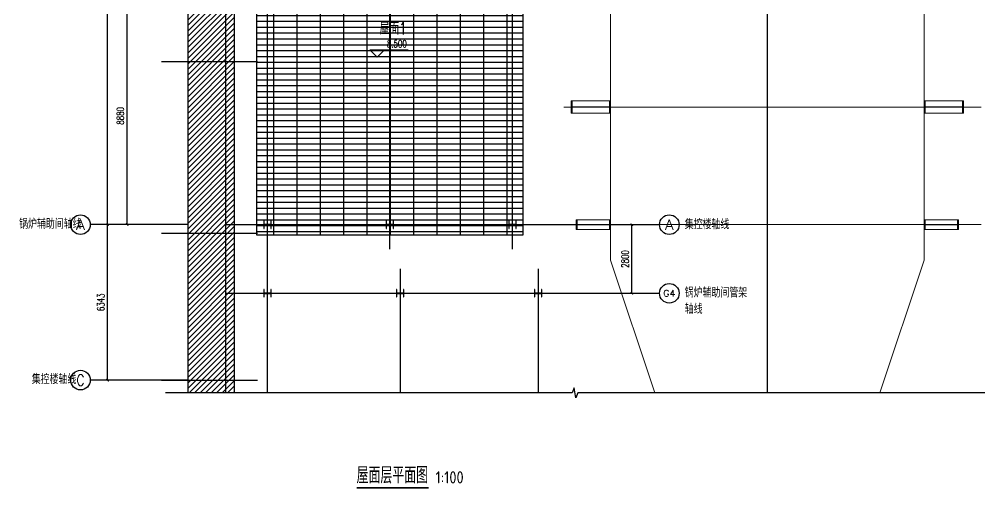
# Model space of a CAD drawing. Extents: x 32557 to 180454, y 33555 to 87700.
# Drawn here: x 141062 to 180454, y 33555 to 52708 of the extents above; entities that cross this region are included whole.
import ezdxf
from ezdxf.enums import TextEntityAlignment as Align

# ---------------------------------------------------------------- set-up
doc = ezdxf.new("R2010")
doc.units = 0
doc.header["$LTSCALE"] = 1000
doc.header["$MEASUREMENT"] = 0
for name, color, linetype in [('AXIS', 3, 'Continuous'), ('AXIS_TEXT', 7, 'Continuous'), ('COLUMN', 9, 'Continuous'), ('DIM_ELEV', 3, 'Continuous'), ('DIM_SYMB', 3, 'Continuous'), ('DOTE', 1, 'Continuous'), ('PUB_DIM', 3, 'Continuous'), ('PUB_TEXT', 7, 'Continuous'), ('STAIR', 2, 'Continuous'), ('TEXT', 62, 'Continuous'), ('WALL', 9, 'Continuous')]:
    doc.layers.add(name, color=color, linetype=linetype)
doc.layers.add('EQUIPMENT', color=191, linetype='Continuous', lineweight=0)
doc.styles.add('_TCH_AXIS', font='COMPLEX', dxfattribs={"bigfont": 'GBCBIG'})
doc.styles.add('_TCH_DIM', font='SIMPLEX', dxfattribs={"bigfont": 'GBCBIG'})
doc.styles.add('_TCH_DIM_T3', font='SIMPLEX', dxfattribs={"width": 0.705882, "bigfont": 'GBCBIG'})
doc.styles.add('COMPLEX', font='COMPLEX')
doc.styles.get("Standard").update_dxf_attribs({"font": 'gbenor.shx', "bigfont": 'gbcbig.shx'})
doc.dimstyles.new('_TCH_ARCH&&100', dxfattribs={"dimtxt": 297.5, "dimasz": 100, "dimexe": 250, "dimexo": 300, "dimgap": 126.25, "dimtad": 1, "dimdec": 0, "dimzin": 0, "dimdsep": 46, "dimtxsty": '_TCH_DIM_T3', "dimblk": 'ARCHTICK', "dimcen": 0.09, "dimclrt": 7, "dimazin": 2, "dimtfac": 1, "dimtdec": 0, "dimtix": 1, "dimtmove": 2, "dimatfit": 3, "dimfxl": 0, "dimtolj": 1, "dimtzin": 0, "dimarcsym": 0})

# ---------------------------------------------------------------- blocks, each defined once
blk = doc.blocks.new('sdfsdaf')
at = {"layer": 'EQUIPMENT'}
for p, q in [((-3072, -2151), (-4800, -3879)), ((-3072, -2151), (-2867, -2008)), ((3072, -2151), (2867, -2008)), ((4800, -3879), (3072, -2151)), ((-4800, -4150), (-4800, -3879)), ((4800, -3879), (-4800, -3879)), ((4800, -4150), (4800, -3879)), ((-4800, -4150), (4800, -4150)), ((-6400, -6600), (-4800, -5000)), ((-4806, -4800), (4800, -4800)), ((-4800, -5000), (-4800, -4800)), ((4800, -5000), (-4800, -5000)), ((4800, -5000), (4800, -4800)), ((6400, -6600), (4800, -5000)), ((-6400, -32850), (-6400, -6600)), ((-6400, -6600), (6400, -6600)), ((6400, -32850), (6400, -6600)), ((-8424, -7050), (8727, -7050)), ((-7800, -6850), (-7760, -6850)), ((-7800, -7250), (-7800, -6850)), ((-7800, -6911), (-7800, -6850)), ((-6440, -6850), (-7760, -6850)), ((-7760, -7042), (-7760, -6850)), ((-7760, -7042), (-6440, -7042)), ((-7760, -7250), (-7760, -7058)), ((-7760, -7058), (-6440, -7058)), ((-6440, -7042), (-6440, -6850)), ((-6440, -6850), (-6400, -6850)), ((-6440, -7250), (-6440, -7058)), ((-6400, -7250), (-6400, -6850)), ((-6400, -6911), (-6400, -6850)), ((7760, -6850), (6400, -6850)), ((6440, -6850), (6400, -6850)), ((6400, -7250), (6400, -6850)), ((6400, -6861), (6400, -6850)), ((6440, -7042), (6440, -6850)), ((7760, -7042), (6440, -7042)), ((6440, -7250), (6440, -7058)), ((7760, -7058), (6440, -7058)), ((7760, -7042), (7760, -6850)), ((7800, -6850), (7760, -6850)), ((7760, -7250), (7760, -7058)), ((7800, -7250), (7800, -6850)), ((7800, -6861), (7800, -6850)), ((-7800, -7250), (-7800, -7189)), ((-7800, -7250), (-7760, -7250)), ((-7760, -7250), (-6440, -7250)), ((-6440, -7250), (-6400, -7250)), ((-6400, -7250), (-6400, -7189)), ((6400, -7250), (6400, -7189)), ((6400, -7250), (7760, -7250)), ((6440, -7250), (6400, -7250)), ((7800, -7250), (7760, -7250)), ((7800, -7250), (7800, -7189)), ((6370, -7693), (-6380, -7693)), ((-6380, -7743), (-6380, -7693)), ((-6380, -7693), (-6280, -7693)), ((-6380, -8108), (-6380, -7693)), ((-6280, -7743), (-6380, -7743)), ((-6375, -7738), (-6375, -7698)), ((-6375, -7698), (-6285, -7698)), ((-6285, -7738), (-6375, -7738)), ((-6370, -8058), (-6370, -7743)), ((-6285, -7698), (-6285, -7738)), ((-6280, -7693), (-6280, -7743)), ((6270, -7735), (-6280, -7735)), ((6270, -7743), (-6280, -7743)), ((-6202, -7764), (-6200, -7764)), ((-6200, -7753), (6375, -7753)), ((-6175, -7753), (-6200, -7753)), ((-6200, -7753), (-6200, -8048)), ((-6175, -8048), (-6175, -7753)), ((-6175, -7783), (6375, -7783)), ((6370, -7693), (6270, -7693)), ((6270, -7693), (6270, -7743)), ((6370, -7743), (6270, -7743)), ((6365, -7698), (6275, -7698)), ((6275, -7698), (6275, -7738)), ((6365, -7738), (6275, -7738)), ((6365, -7738), (6365, -7698)), ((6370, -8108), (6370, -7693)), ((6370, -7743), (6370, -7693)), ((6400, -7625), (6375, -7625)), ((6375, -7625), (6375, -8175)), ((6400, -8175), (6400, -7625)), ((6402, -7764), (6400, -7764)), ((6625, -7764), (6402, -7764)), ((6637, -7746), (6625, -7746)), ((6625, -8054), (6625, -7746)), ((6678, -7731), (6638, -7731)), ((6678, -7843), (6638, -7843)), ((6643, -8103), (6643, -7698)), ((6643, -7698), (6673, -7698)), ((6673, -8103), (6673, -7698)), ((6673, -7738), (6675, -7738)), ((6675, -8062), (6675, -7738)), ((6754, -7900), (-6425, -7900)), ((-6380, -8058), (-6280, -8058)), ((-6380, -8108), (-6380, -8058)), ((6370, -8108), (-6380, -8108)), ((-6280, -8108), (-6380, -8108)), ((-6375, -8063), (-6285, -8063)), ((-6375, -8103), (-6375, -8063)), ((-6285, -8103), (-6375, -8103)), ((-6285, -8063), (-6285, -8103)), ((-6280, -8058), (-6280, -8108)), ((6270, -8058), (-6280, -8058)), ((6270, -8066), (-6280, -8066)), ((-6202, -8037), (-6200, -8037)), ((-6200, -8048), (6375, -8048)), ((-6200, -8048), (-6175, -8048)), ((-6175, -8018), (6375, -8018)), ((6370, -8058), (6270, -8058)), ((6370, -8058), (6270, -8058)), ((6270, -8058), (6270, -8108)), ((6270, -8108), (6370, -8108)), ((6365, -8063), (6275, -8063)), ((6275, -8063), (6275, -8103)), ((6275, -8103), (6365, -8103)), ((6365, -8103), (6365, -8063)), ((6370, -8108), (6370, -8058)), ((6375, -8175), (6400, -8175)), ((6402, -8037), (6400, -8037)), ((6625, -8037), (6402, -8037)), ((6637, -8054), (6625, -8054)), ((6678, -7957), (6638, -7957)), ((6678, -8069), (6638, -8069)), ((6643, -8103), (6673, -8103)), ((6673, -8062), (6675, -8062)), ((-8000, -11281), (-8000, -11220)), ((-8000, -11720), (-8000, -11220)), ((-8000, -11220), (-7960, -11220)), ((-7960, -11462), (-7960, -11220)), ((-6440, -11220), (-7960, -11220)), ((-6440, -11220), (-6400, -11220)), ((-6440, -11462), (-6440, -11220)), ((-6400, -11281), (-6400, -11220)), ((-6400, -11720), (-6400, -11220)), ((6400, -11281), (6400, -11220)), ((6400, -11720), (6400, -11220)), ((6440, -11220), (6400, -11220)), ((6440, -11462), (6440, -11220)), ((6440, -11220), (7960, -11220)), ((8000, -11220), (7960, -11220)), ((7960, -11462), (7960, -11220)), ((8000, -11281), (8000, -11220)), ((8000, -11720), (8000, -11220)), ((-8424, -11470), (8727, -11470)), ((-8000, -11720), (-8000, -11659)), ((-8000, -11720), (-7960, -11720)), ((-7960, -11462), (-6440, -11462)), ((-7960, -11478), (-6440, -11478)), ((-7960, -11720), (-7960, -11478)), ((-6440, -11720), (-7960, -11720)), ((-6440, -11720), (-6440, -11478)), ((-6440, -11720), (-6400, -11720)), ((-6400, -11720), (-6400, -11659)), ((6400, -11720), (6400, -11659)), ((6440, -11720), (6400, -11720)), ((7960, -11462), (6440, -11462)), ((7960, -11478), (6440, -11478)), ((6440, -11720), (6440, -11478)), ((6440, -11720), (7960, -11720)), ((7960, -11720), (7960, -11478)), ((8000, -11720), (7960, -11720)), ((8000, -11720), (8000, -11659)), ((-8424, -15620), (8727, -15620)), ((-8000, -15370), (-7960, -15370)), ((-8000, -15870), (-8000, -15370)), ((-8000, -15431), (-8000, -15370)), ((-6440, -15370), (-7960, -15370)), ((-7960, -15612), (-7960, -15370)), ((-7960, -15612), (-6440, -15612)), ((-7960, -15870), (-7960, -15628)), ((-7960, -15628), (-6440, -15628)), ((-6440, -15612), (-6440, -15370)), ((-6440, -15370), (-6400, -15370)), ((-6440, -15870), (-6440, -15628)), ((-6400, -15870), (-6400, -15370)), ((-6400, -15431), (-6400, -15370)), ((6440, -15370), (6400, -15370)), ((6400, -15870), (6400, -15370)), ((6400, -15431), (6400, -15370)), ((6440, -15370), (7960, -15370)), ((6440, -15612), (6440, -15370)), ((7960, -15612), (6440, -15612)), ((6440, -15870), (6440, -15628)), ((7960, -15628), (6440, -15628)), ((7960, -15612), (7960, -15370)), ((8000, -15370), (7960, -15370)), ((7960, -15870), (7960, -15628)), ((8000, -15870), (8000, -15370)), ((8000, -15431), (8000, -15370)), ((-8000, -15870), (-8000, -15809)), ((-8000, -15870), (-7960, -15870)), ((-6440, -15870), (-7960, -15870)), ((-6440, -15870), (-6400, -15870)), ((-6400, -15870), (-6400, -15809)), ((6400, -15870), (6400, -15809)), ((6440, -15870), (6400, -15870)), ((6440, -15870), (7960, -15870)), ((8000, -15870), (7960, -15870)), ((8000, -15870), (8000, -15809)), ((-8250, -18720), (8727, -18720)), ((-7800, -18520), (-7760, -18520)), ((-7800, -18920), (-7800, -18520)), ((-7800, -18581), (-7800, -18520)), ((-7800, -18920), (-7800, -18859)), ((-7760, -18520), (-6400, -18520)), ((-7760, -18712), (-7760, -18520)), ((-7760, -18712), (-6440, -18712)), ((-7760, -18920), (-7760, -18728)), ((-7760, -18728), (-6440, -18728)), ((-6440, -18712), (-6440, -18520)), ((-6440, -18520), (-6400, -18520)), ((-6440, -18920), (-6440, -18728)), ((-6400, -18920), (-6400, -18520)), ((-6400, -18581), (-6400, -18520)), ((-6400, -18920), (-6400, -18859)), ((7760, -18520), (6400, -18520)), ((6440, -18520), (6400, -18520)), ((6400, -18920), (6400, -18520)), ((6400, -18531), (6400, -18520)), ((6400, -18920), (6400, -18859)), ((6440, -18712), (6440, -18520)), ((7760, -18712), (6440, -18712)), ((6440, -18920), (6440, -18728)), ((7760, -18728), (6440, -18728)), ((7760, -18712), (7760, -18520)), ((7800, -18520), (7760, -18520)), ((7760, -18920), (7760, -18728)), ((7800, -18920), (7800, -18520)), ((7800, -18531), (7800, -18520)), ((7800, -18920), (7800, -18859)), ((-7800, -18920), (-7760, -18920)), ((-6400, -18920), (-7760, -18920)), ((-6440, -18920), (-6400, -18920)), ((6400, -18920), (7760, -18920)), ((6440, -18920), (6400, -18920)), ((7800, -18920), (7760, -18920)), ((-7800, -22381), (-7800, -22320)), ((-7800, -22720), (-7800, -22320)), ((-7800, -22320), (-7760, -22320)), ((-7760, -22512), (-7760, -22320)), ((-7760, -22320), (-6400, -22320)), ((-6440, -22320), (-6400, -22320)), ((-6440, -22512), (-6440, -22320)), ((-6400, -22381), (-6400, -22320)), ((-6400, -22720), (-6400, -22320)), ((6400, -22331), (6400, -22320)), ((6400, -22720), (6400, -22320)), ((6440, -22320), (6400, -22320)), ((7760, -22320), (6400, -22320)), ((6440, -22512), (6440, -22320)), ((7800, -22320), (7760, -22320)), ((7760, -22512), (7760, -22320)), ((7800, -22331), (7800, -22320)), ((7800, -22720), (7800, -22320)), ((-8424, -22520), (8727, -22520)), ((-7800, -22720), (-7800, -22659)), ((-7800, -22720), (-7760, -22720)), ((-7760, -22512), (-6440, -22512)), ((-7760, -22528), (-6440, -22528)), ((-7760, -22720), (-7760, -22528)), ((-6400, -22720), (-7760, -22720)), ((-6440, -22720), (-6440, -22528)), ((-6440, -22720), (-6400, -22720)), ((-6400, -22720), (-6400, -22659)), ((6400, -22720), (6400, -22659)), ((6440, -22720), (6400, -22720)), ((6400, -22720), (7760, -22720)), ((7760, -22512), (6440, -22512)), ((7760, -22528), (6440, -22528)), ((6440, -22720), (6440, -22528)), ((7760, -22720), (7760, -22528)), ((7800, -22720), (7760, -22720)), ((7800, -22720), (7800, -22659)), ((-8000, -26350), (-7960, -26350)), ((-8000, -26850), (-8000, -26350)), ((-8000, -26411), (-8000, -26350)), ((-6440, -26350), (-7960, -26350)), ((-7960, -26592), (-7960, -26350)), ((-6440, -26592), (-6440, -26350)), ((-6440, -26350), (-6400, -26350)), ((-6400, -26850), (-6400, -26350)), ((-6400, -26411), (-6400, -26350)), ((6440, -26350), (6400, -26350)), ((6400, -26850), (6400, -26350)), ((6400, -26411), (6400, -26350)), ((6440, -26350), (7960, -26350)), ((6440, -26592), (6440, -26350)), ((7960, -26592), (7960, -26350)), ((8000, -26350), (7960, -26350)), ((8000, -26850), (8000, -26350)), ((8000, -26411), (8000, -26350)), ((-8300, -26600), (8727, -26600)), ((-7960, -26592), (-6440, -26592)), ((-7960, -26850), (-7960, -26608)), ((-7960, -26608), (-6440, -26608)), ((-6440, -26850), (-6440, -26608)), ((7960, -26592), (6440, -26592)), ((6440, -26850), (6440, -26608)), ((7960, -26608), (6440, -26608)), ((7960, -26850), (7960, -26608)), ((-8000, -26850), (-8000, -26789)), ((-8000, -26850), (-7960, -26850)), ((-6440, -26850), (-7960, -26850)), ((-6440, -26850), (-6400, -26850)), ((-6400, -26850), (-6400, -26789)), ((6400, -26850), (6400, -26789)), ((6440, -26850), (6400, -26850)), ((6440, -26850), (7960, -26850)), ((8000, -26850), (7960, -26850)), ((8000, -26850), (8000, -26789)), ((8727, -31400), (-8424, -31400)), ((-7800, -31200), (-7760, -31200)), ((-7800, -31600), (-7800, -31200)), ((-7800, -31261), (-7800, -31200)), ((-7760, -31200), (-6400, -31200)), ((-7760, -31392), (-7760, -31200)), ((-7760, -31392), (-6440, -31392)), ((-7760, -31600), (-7760, -31408)), ((-7760, -31408), (-6440, -31408)), ((-6440, -31392), (-6440, -31200)), ((-6440, -31200), (-6400, -31200)), ((-6440, -31600), (-6440, -31408)), ((-6400, -31600), (-6400, -31200)), ((-6400, -31261), (-6400, -31200)), ((7760, -31200), (6400, -31200)), ((6440, -31200), (6400, -31200)), ((6400, -31600), (6400, -31200)), ((6400, -31211), (6400, -31200)), ((6440, -31392), (6440, -31200)), ((7760, -31392), (6440, -31392)), ((6440, -31600), (6440, -31408)), ((7760, -31408), (6440, -31408)), ((7760, -31392), (7760, -31200)), ((7800, -31200), (7760, -31200)), ((7760, -31600), (7760, -31408)), ((7800, -31600), (7800, -31200)), ((7800, -31211), (7800, -31200)), ((-7800, -31600), (-7800, -31539)), ((-7800, -31600), (-7760, -31600)), ((-6400, -31600), (-7760, -31600)), ((-6440, -31600), (-6400, -31600)), ((-6400, -31600), (-6400, -31539)), ((6400, -31600), (6400, -31539)), ((6400, -31600), (7760, -31600)), ((6440, -31600), (6400, -31600)), ((7800, -31600), (7760, -31600)), ((7800, -31600), (7800, -31539)), ((-6400, -32850), (-4594, -38262)), ((6400, -32850), (4594, -38262))]:
    blk.add_line(p, q, dxfattribs=at)
blk.add_circle((0, 0), 3500, dxfattribs=at)
for centre, radius, start, end in [((-6202, -7900), 136, 90, 270), ((6402, -7900), 136, 270, 90), ((6637, -7740), 6, 270, 0), ((6637, -8060), 6, 0, 90)]:
    blk.add_arc(centre, radius, start, end, dxfattribs=at)
for points in [[(-4800, -4800), (-5073, -4446), (-4800, -4150)], [(4800, -4800), (5073, -4446), (4800, -4150)]]:
    blk.add_spline(points, degree=3, dxfattribs=at)
blk = doc.blocks.new('_ArchTick')
at = {"color": 0, "linetype": 'ByBlock', "const_width": 0.4}
blk.add_lwpolyline([(-0.5, -0.5), (0.5, 0.5)], dxfattribs=at)
blk = doc.blocks.new('*D18')
at = {"layer": 'Defpoints', "color": 0, "transparency": 16777216}
for p in [(162910, 44329), (166057, 44329), (162910, 41529)]:
    blk.add_point(p, dxfattribs=at)
at = {"layer": 'PUB_DIM', "color": 0, "lineweight": -2, "transparency": 16777216}
for p, q in [((163210, 44329), (166307, 44329)), ((166057, 41529), (166057, 44329)), ((163210, 41529), (166307, 41529))]:
    blk.add_line(p, q, dxfattribs=at)
at = {"layer": 'PUB_DIM', "color": 0, "lineweight": -2, "transparency": 16777216, "xscale": 100, "yscale": 100, "zscale": 100}
for p, rotation in [((166057, 44329), 90), ((166057, 41529), 270)]:
    blk.add_blockref('_ArchTick', p, dxfattribs=dict(at, rotation=rotation))
at = {"layer": 'PUB_DIM', "color": 7, "transparency": 16777216, "insert": (165782, 42929), "char_height": 297.5, "attachment_point": 5, "rotation": 90, "style": '_TCH_DIM_T3'}
blk.add_mtext('\\A1;2800', dxfattribs=at)
blk = doc.blocks.new('*D24')
at = {"layer": 'AXIS', "color": 0, "lineweight": -2, "transparency": 16777216}
for p, q in [((147659, 53209), (145209, 53209)), ((145459, 44329), (145459, 53209)), ((147659, 44329), (145209, 44329))]:
    blk.add_line(p, q, dxfattribs=at)
at = {"layer": 'Defpoints', "color": 0, "transparency": 16777216}
for p in [(145459, 53209), (147959, 53209), (147959, 44329)]:
    blk.add_point(p, dxfattribs=at)
at = {"layer": 'AXIS', "color": 0, "lineweight": -2, "transparency": 16777216, "xscale": 100, "yscale": 100, "zscale": 100}
for p, rotation in [((145459, 53209), 90), ((145459, 44329), 270)]:
    blk.add_blockref('_ArchTick', p, dxfattribs=dict(at, rotation=rotation))
at = {"layer": 'AXIS', "color": 7, "transparency": 16777216, "insert": (145184, 48769), "char_height": 297.5, "attachment_point": 5, "rotation": 90, "style": '_TCH_DIM_T3'}
blk.add_mtext('\\A1;8880', dxfattribs=at)
blk = doc.blocks.new('*D28')
at = {"layer": 'AXIS', "color": 0, "lineweight": -2, "transparency": 16777216}
for p, q in [((147659, 44329), (144409, 44329)), ((144659, 37986), (144659, 44329)), ((147659, 37986), (144409, 37986))]:
    blk.add_line(p, q, dxfattribs=at)
at = {"layer": 'Defpoints', "color": 0, "transparency": 16777216}
for p in [(144659, 44329), (147959, 44329), (147959, 37986)]:
    blk.add_point(p, dxfattribs=at)
at = {"layer": 'AXIS', "color": 0, "lineweight": -2, "transparency": 16777216, "xscale": 100, "yscale": 100, "zscale": 100}
for p, rotation in [((144659, 44329), 90), ((144659, 37986), 270)]:
    blk.add_blockref('_ArchTick', p, dxfattribs=dict(at, rotation=rotation))
at = {"layer": 'AXIS', "color": 7, "transparency": 16777216, "insert": (144384, 41158), "char_height": 297.5, "attachment_point": 5, "rotation": 90, "style": '_TCH_DIM_T3'}
blk.add_mtext('\\A1;6343', dxfattribs=at)
blk = doc.blocks.new('*D29')
at = {"layer": 'AXIS', "color": 0, "lineweight": -2, "transparency": 16777216}
for p, q in [((147659, 75729), (144409, 75729)), ((144659, 44329), (144659, 75729)), ((147659, 44329), (144409, 44329))]:
    blk.add_line(p, q, dxfattribs=at)
at = {"layer": 'Defpoints', "color": 0, "transparency": 16777216}
for p in [(144659, 75729), (147959, 75729), (147959, 44329)]:
    blk.add_point(p, dxfattribs=at)
at = {"layer": 'AXIS', "color": 0, "lineweight": -2, "transparency": 16777216, "xscale": 100, "yscale": 100, "zscale": 100}
for p, rotation in [((144659, 75729), 90), ((144659, 44329), 270)]:
    blk.add_blockref('_ArchTick', p, dxfattribs=dict(at, rotation=rotation))
at = {"layer": 'AXIS', "color": 7, "transparency": 16777216, "insert": (144384, 60029), "char_height": 297.5, "attachment_point": 5, "rotation": 90, "style": '_TCH_DIM_T3'}
blk.add_mtext('\\A1;31400', dxfattribs=at)
blk = doc.blocks.new('_AXISO')
blk.add_circle((0, 0), 0.5)
at = {"layer": 'AXIS_TEXT', "style": 'COMPLEX', "width": 1.041667}
blk.add_attdef('A', text='', height=0.56, dxfattribs=at).set_placement((-0.25, -0.28), (0.25, -0.28), align=Align.FIT)

msp = doc.modelspace()

# ---------------------------------------------------------------- hatches: boundary and pattern name
at = {"layer": 'COLUMN'}
h = msp.add_hatch(dxfattribs=at)
h.set_pattern_fill('ANSI31', color=256, scale=100)
h.set_pattern_definition([(45, (108504.79, 0), (-112.2532, 112.2532), [])])
h.paths.add_polyline_path([(147952.4, 78736.1), (149834.5, 78736.1), (149834.5, 37467), (147952.4, 37467)])
at = {"layer": 'STAIR'}
h = msp.add_hatch(dxfattribs=at)
h.set_pattern_fill('GRATE', color=251, scale=300)
h.set_pattern_definition([(0, (0, 0), (0, 238.125), []), (90, (0, 0), (-952.5, 6e-14), [])])
h.paths.add_polyline_path([(150754.5, 59309.1), (161614.5, 59309.1), (161614.5, 43899.1), (150754.5, 43899.1)])

# ---------------------------------------------------------------- linework, layer by layer
at = {"layer": 'AXIS'}
for p, q in [((147959.5, 44329.1), (143959.5, 44329.1)), ((163184.5, 44329.1), (167184.5, 44329.1)), ((163184.5, 41529.1), (167184.5, 41529.1)), ((147959.5, 37986.1), (143959.5, 37986.1))]:
    msp.add_line(p, q, dxfattribs=at)
at = {"layer": 'COLUMN'}
for p, q in [((151048.5, 44479.1), (151034.5, 44479.1)), ((151034.5, 44479.1), (151034.5, 44179.1)), ((151034.5, 44179.1), (151048.5, 44179.1)), ((151048.5, 44338.1), (151048.5, 44479.1)), ((151048.5, 44179.1), (151048.5, 44320.1)), ((151315.5, 44333.1), (151053.5, 44333.1)), ((151053.5, 44325.1), (151315.5, 44325.1)), ((151320.5, 44479.1), (151320.5, 44338.1)), ((151334.5, 44479.1), (151320.5, 44479.1)), ((151320.5, 44320.1), (151320.5, 44179.1)), ((151320.5, 44179.1), (151334.5, 44179.1)), ((151334.5, 44179.1), (151334.5, 44479.1)), ((156048.5, 44479.1), (156034.5, 44479.1)), ((156034.5, 44479.1), (156034.5, 44179.1)), ((156034.5, 44179.1), (156048.5, 44179.1)), ((156048.5, 44338.1), (156048.5, 44479.1)), ((156048.5, 44179.1), (156048.5, 44320.1)), ((156315.5, 44333.1), (156053.5, 44333.1)), ((156053.5, 44325.1), (156315.5, 44325.1)), ((156320.5, 44479.1), (156320.5, 44338.1)), ((156334.5, 44479.1), (156320.5, 44479.1)), ((156320.5, 44320.1), (156320.5, 44179.1)), ((156320.5, 44179.1), (156334.5, 44179.1)), ((156334.5, 44179.1), (156334.5, 44479.1)), ((161048.5, 44479.1), (161034.5, 44479.1)), ((161034.5, 44479.1), (161034.5, 44179.1)), ((161034.5, 44179.1), (161048.5, 44179.1)), ((161048.5, 44338.1), (161048.5, 44479.1)), ((161048.5, 44179.1), (161048.5, 44320.1)), ((161315.5, 44333.1), (161053.5, 44333.1)), ((161053.5, 44325.1), (161315.5, 44325.1)), ((161320.5, 44479.1), (161320.5, 44338.1)), ((161334.5, 44479.1), (161320.5, 44479.1)), ((161320.5, 44320.1), (161320.5, 44179.1)), ((161320.5, 44179.1), (161334.5, 44179.1)), ((161334.5, 44179.1), (161334.5, 44479.1)), ((151048.5, 41679.1), (151034.5, 41679.1)), ((151034.5, 41679.1), (151034.5, 41379.1)), ((151034.5, 41379.1), (151048.5, 41379.1)), ((151048.5, 41538.1), (151048.5, 41679.1)), ((151048.5, 41379.1), (151048.5, 41520.1)), ((151315.5, 41533.1), (151053.5, 41533.1)), ((151053.5, 41525.1), (151315.5, 41525.1)), ((151320.5, 41679.1), (151320.5, 41538.1)), ((151334.5, 41679.1), (151320.5, 41679.1)), ((151320.5, 41520.1), (151320.5, 41379.1)), ((151320.5, 41379.1), (151334.5, 41379.1)), ((151334.5, 41379.1), (151334.5, 41679.1)), ((156468.5, 41679.1), (156454.5, 41679.1)), ((156454.5, 41679.1), (156454.5, 41379.1)), ((156454.5, 41379.1), (156468.5, 41379.1)), ((156468.5, 41538.1), (156468.5, 41679.1)), ((156468.5, 41379.1), (156468.5, 41520.1)), ((156735.5, 41533.1), (156473.5, 41533.1)), ((156473.5, 41525.1), (156735.5, 41525.1)), ((156740.5, 41679.1), (156740.5, 41538.1)), ((156754.5, 41679.1), (156740.5, 41679.1)), ((156740.5, 41520.1), (156740.5, 41379.1)), ((156740.5, 41379.1), (156754.5, 41379.1)), ((156754.5, 41379.1), (156754.5, 41679.1)), ((162098.5, 41679.1), (162084.5, 41679.1)), ((162084.5, 41679.1), (162084.5, 41379.1)), ((162084.5, 41379.1), (162098.5, 41379.1)), ((162098.5, 41538.1), (162098.5, 41679.1)), ((162098.5, 41379.1), (162098.5, 41520.1)), ((162365.5, 41533.1), (162103.5, 41533.1)), ((162103.5, 41525.1), (162365.5, 41525.1)), ((162370.5, 41679.1), (162370.5, 41538.1)), ((162384.5, 41679.1), (162370.5, 41679.1)), ((162370.5, 41520.1), (162370.5, 41379.1)), ((162370.5, 41379.1), (162384.5, 41379.1)), ((162384.5, 41379.1), (162384.5, 41679.1))]:
    msp.add_line(p, q, dxfattribs=at)
for centre, start, end in [((151053.5, 44338.1), 180, 270), ((151053.5, 44320.1), 90, 180), ((151315.5, 44338.1), 270, 0), ((151315.5, 44320.1), 0, 90), ((156053.5, 44338.1), 180, 270), ((156053.5, 44320.1), 90, 180), ((156315.5, 44338.1), 270, 0), ((156315.5, 44320.1), 0, 90), ((161053.5, 44338.1), 180, 270), ((161053.5, 44320.1), 90, 180), ((161315.5, 44338.1), 270, 0), ((161315.5, 44320.1), 0, 90), ((151053.5, 41538.1), 180, 270), ((151053.5, 41520.1), 90, 180), ((151315.5, 41538.1), 270, 0), ((151315.5, 41520.1), 0, 90), ((156473.5, 41538.1), 180, 270), ((156473.5, 41520.1), 90, 180), ((156735.5, 41538.1), 270, 0), ((156735.5, 41520.1), 0, 90), ((162103.5, 41538.1), 180, 270), ((162103.5, 41520.1), 90, 180), ((162365.5, 41538.1), 270, 0), ((162365.5, 41520.1), 0, 90)]:
    msp.add_arc(centre, 5, start, end, dxfattribs=at)
at = {"layer": 'DIM_ELEV'}
for p, q in [((155668.3, 51158.3), (155368.3, 51458.3)), ((155368.3, 51458.3), (156933.3, 51458.3)), ((155668.3, 51158.3), (155968.3, 51458.3))]:
    msp.add_line(p, q, dxfattribs=at)
at = {"layer": 'DIM_SYMB'}
msp.add_lwpolyline([(180453.5, 37467), (163849.9, 37467), (163773.4, 37257), (163699.4, 37677), (163624.9, 37467), (147021.2, 37467)], dxfattribs=at)
at = {"layer": 'DIM_SYMB', "const_width": 70}
msp.add_lwpolyline([(154824.8, 33590.2), (157764.8, 33590.2)], dxfattribs=at)
at = {"layer": 'DOTE'}
for p, q in [((146870.2, 50986.1), (150784.5, 50986.1)), ((149484.5, 44329.1), (163184.5, 44329.1)), ((146870.2, 43986.1), (150784.5, 43986.1)), ((156604.5, 42529.1), (156604.5, 37467)), ((162234.5, 42529.1), (162234.5, 37467)), ((149484.5, 41529.1), (163184.5, 41529.1)), ((146870.2, 37986.1), (150784.5, 37986.1))]:
    msp.add_line(p, q, dxfattribs=at)
for points in [[(149484.5, 37467), (149484.5, 80486.1)], [(151184.5, 37467), (151184.5, 80486.1)], [(156184.5, 43329.1), (156184.5, 80486.1)], [(161184.5, 43329.1), (161184.5, 80486.1)], [(171584.5, 37467), (171584.5, 80486.1)]]:
    msp.add_lwpolyline(points, dxfattribs=at)
at = {"layer": 'STAIR', "color": 251}
msp.add_lwpolyline([(150754.5, 59309.1), (161614.5, 59309.1), (161614.5, 43899.1), (150754.5, 43899.1)], close=True, dxfattribs=at)
at = {"layer": 'WALL'}
msp.add_lwpolyline([(147952.4, 78736.1), (149834.5, 78736.1), (149834.5, 37467), (147952.4, 37467)], close=True, dxfattribs=at)

# ---------------------------------------------------------------- block references
at = {"layer": 'AXIS'}
ref = msp.add_blockref('_AXISO', (143559.5, 44329.1), dxfattribs=dict(at, xscale=800, yscale=800, zscale=800))
ref.add_attrib('A', 'A', dxfattribs={"layer": 'AXIS_TEXT', "height": 425.2, "style": '_TCH_AXIS'}).set_placement((143377.3, 44116.5), (143741.7, 44116.5), align=Align.FIT)
ref = msp.add_blockref('_AXISO', (167584.5, 44329.1), dxfattribs=dict(at, xscale=800, yscale=800, zscale=800))
ref.add_attrib('A', 'A', dxfattribs={"layer": 'AXIS_TEXT', "height": 425.2, "style": '_TCH_AXIS'}).set_placement((167402.3, 44116.5), (167766.7, 44116.5), align=Align.FIT)
ref = msp.add_blockref('_AXISO', (167584.5, 41529.1), dxfattribs=dict(at, xscale=800, yscale=800, zscale=800))
ref.add_attrib('A', 'G4', dxfattribs={"layer": 'AXIS_TEXT', "height": 265.5, "style": '_TCH_AXIS'}).set_placement((167338, 41396.4), (167831, 41396.4), align=Align.FIT)
ref = msp.add_blockref('_AXISO', (143559.5, 37986.1), dxfattribs=dict(at, xscale=800, yscale=800, zscale=800))
ref.add_attrib('A', 'C', dxfattribs={"layer": 'AXIS_TEXT', "height": 455.7, "style": '_TCH_AXIS'}).set_placement((143396.7, 37758.3), (143722.2, 37758.3), align=Align.FIT)
at = {"layer": 'EQUIPMENT'}
msp.add_blockref('sdfsdaf', (171584.5, 75729.1), dxfattribs=at)

# ---------------------------------------------------------------- texts
at = {"layer": 'PUB_TEXT', "style": '_TCH_DIM', "width": 0.705882}
msp.add_text('8.500', height=297.5, dxfattribs=at).set_placement((156063.3, 51563.3))
at = {"layer": 'PUB_TEXT'}
for s, height, p in [('屋面层平面图', 675.18, (154824.8, 33767.5)), ('1:100', 500, (158044.8, 33767.5))]:
    msp.add_text(s, height=height, dxfattribs=at).set_placement(p)
at = {"layer": 'TEXT', "attachment_point": 1}
for s, insert, char_height, width in [('{\\Fgeditxt,dxt|c134;\\W0.7;屋面1}', (155759.3, 52586.4), 500, 5107.041), ('{\\Fgeditxt,dxt|c134;\\W0.7;锅炉辅助间轴线}', (141054.5, 44560.7), 400, 2553.52), ('{\\Fgeditxt,dxt|c134;\\W0.7;集控楼轴线}', (168214.5, 44544.1), 400, 2553.52), ('{\\Fgeditxt,dxt|c134;\\W0.7;锅炉辅助间管架轴线}', (168214.5, 41757.8), 400, 2553.52), ('{\\Fgeditxt,dxt|c134;\\W0.7;集控楼轴线}', (141569.2, 38223.4), 400, 2553.52)]:
    msp.add_mtext(s, dxfattribs=dict(at, insert=insert, char_height=char_height, width=width))

# ---------------------------------------------------------------- dimensions: what is measured, and where the dimension line sits
at = {"layer": 'AXIS'}
for p1, p2, distance, picture, middle in [((147959.5, 44329.1), (147959.5, 75729.1), 3300, '*D29', (144384.5, 60029.1)), ((147959.5, 44329.1), (147959.5, 53209.1), 2500, '*D24', (145184.5, 48769.1)), ((147959.5, 37986.1), (147959.5, 44329.1), 3300, '*D28', (144384.5, 41157.6))]:
    dim = msp.add_aligned_dim(p1=p1, p2=p2, distance=distance, dimstyle='_TCH_ARCH&&100', dxfattribs=at)
    dim.commit()
    dim.dimension.update_dxf_attribs({"geometry": picture, "text_midpoint": middle})
at = {"layer": 'PUB_DIM'}
dim = msp.add_aligned_dim(p1=(162910.4, 41529.1), p2=(162910.4, 44329.1), distance=-3146.4, dimstyle='_TCH_ARCH&&100', dxfattribs=at)
dim.commit()
dim.dimension.update_dxf_attribs({"geometry": '*D18', "text_midpoint": (165781.9, 42929.1)})

doc.saveas('drawing.dxf')
